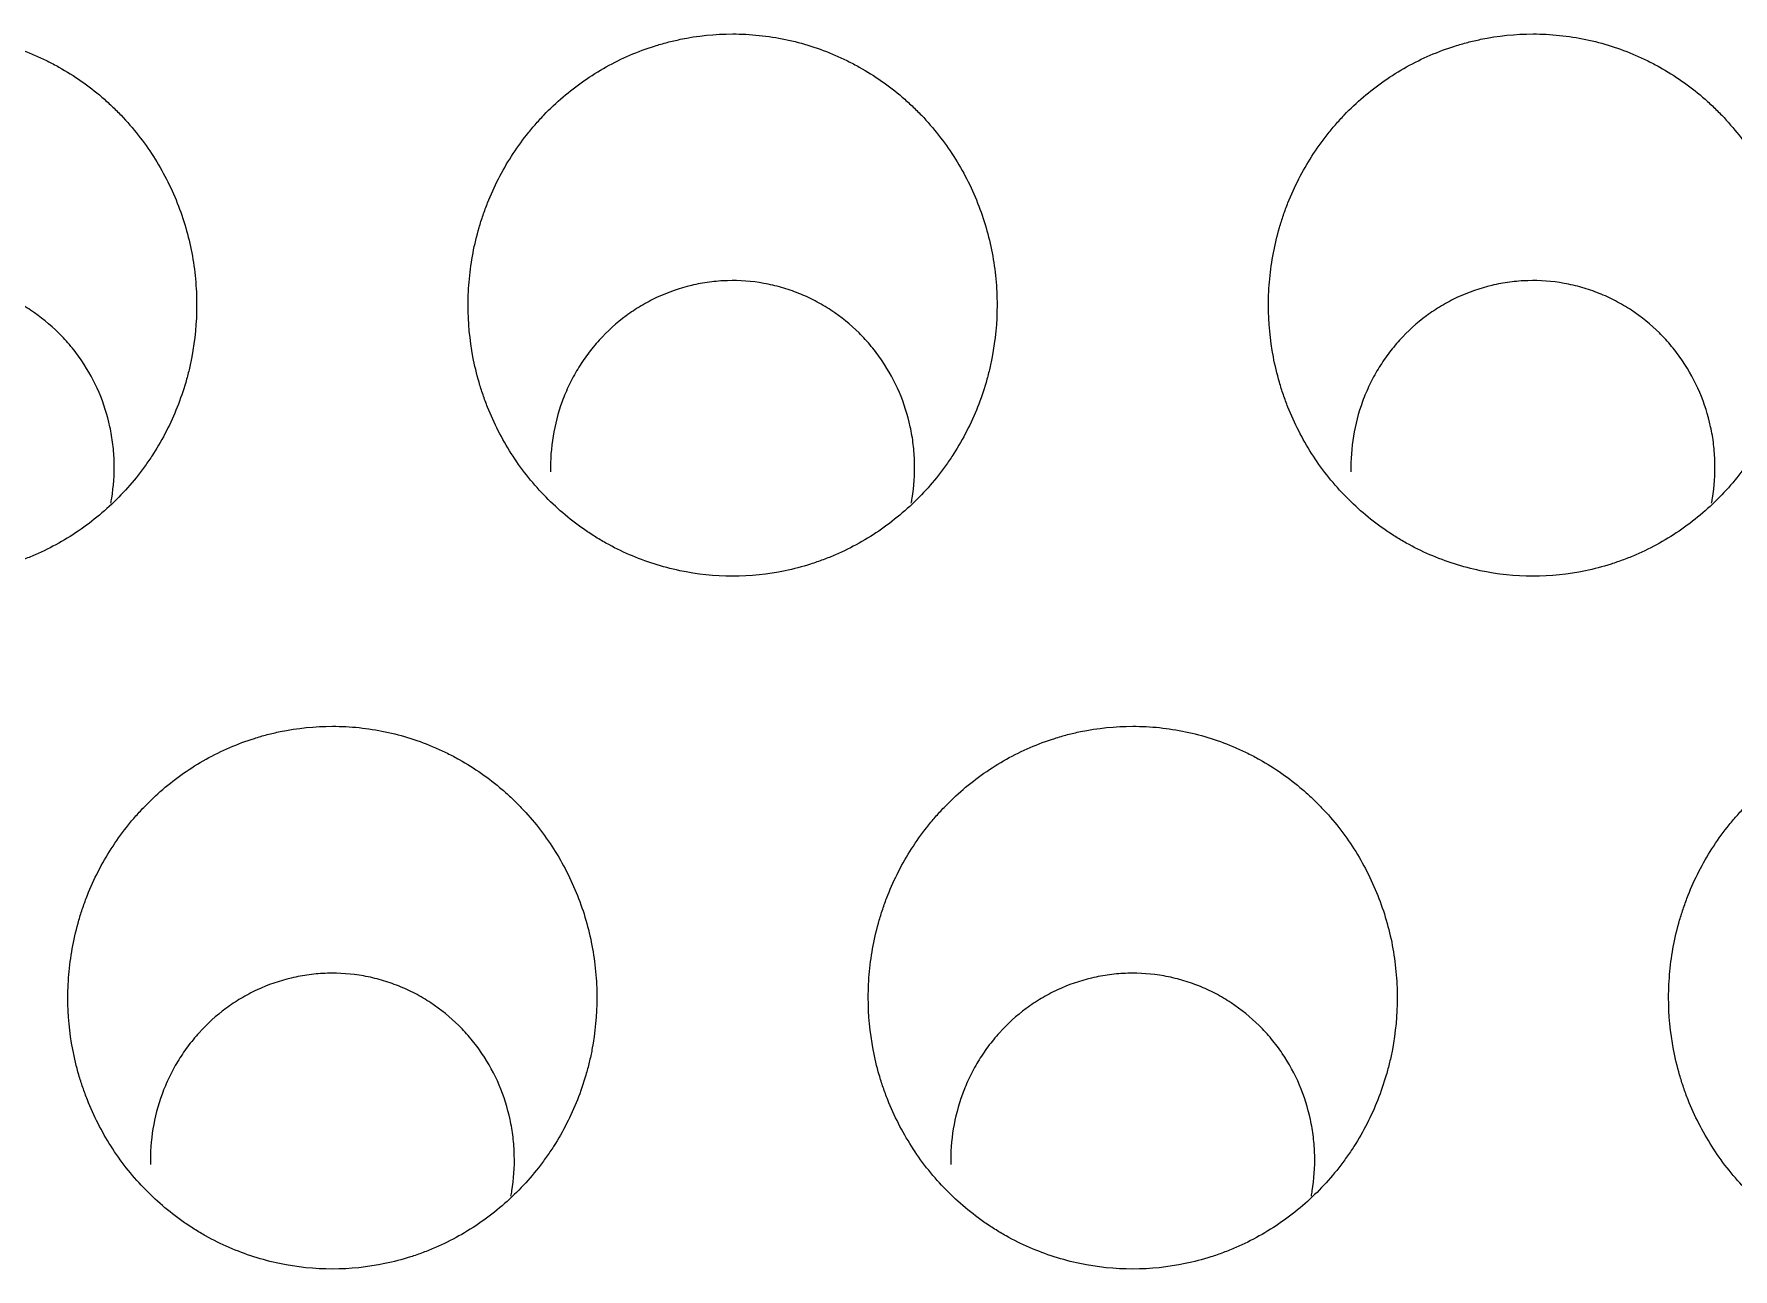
# Model space of a CAD drawing. Header units: millimetres. Extents: x 70151 to 230897, y 35202 to 113211.
# Drawn here: x 179021.26 to 179027.6, y 69184.89 to 69189.51 of the extents above; entities that cross this region are included whole.
import ezdxf

# ---------------------------------------------------------------- set-up
doc = ezdxf.new("R2010")
doc.units = ezdxf.units.MM
doc.header["$LTSCALE"] = 50
doc.layers.add('2-con', color=2, linetype='Continuous')
doc.layers.add('mark-B', color=2, linetype='Continuous', lineweight=20)

# ---------------------------------------------------------------- blocks, each defined once
blk = doc.blocks.new('무풍1WAY 대형')
at = {"layer": 'mark-B'}
for points, knots in [([(-373.431, -425.4454), (-373.4975, -425.4454), (-373.5629, -425.4522), (-373.6592, -425.4723), (-373.691, -425.4806), (-373.7383, -425.4956), (-373.754, -425.5011), (-373.785, -425.5127), (-373.8003, -425.5189), (-373.8756, -425.5516), (-373.9327, -425.5835), (-374.0136, -425.6401), (-374.0398, -425.6605), (-374.0896, -425.7033), (-374.137, -425.7483), (-374.1797, -425.7976), (-374.21, -425.8362), (-374.2198, -425.8493), (-374.2387, -425.8761), (-374.2479, -425.8898), (-374.2922, -425.9591), (-374.3217, -426.0171), (-374.3575, -426.1077), (-374.3681, -426.1386), (-374.3818, -426.1857), (-374.386, -426.2016), (-374.3936, -426.2335), (-374.397, -426.2495), (-374.4122, -426.3295), (-374.4182, -426.394), (-374.4182, -426.4753), (-374.4179, -426.4916), (-374.4163, -426.5242), (-374.4152, -426.5406), (-374.4106, -426.5896), (-374.406, -426.6218), (-374.3878, -426.7175), (-374.3697, -426.7797), (-374.3337, -426.8709), (-374.3201, -426.901), (-374.2903, -426.9592), (-374.2741, -426.9874), (-374.2217, -427.0696), (-374.1816, -427.1209), (-374.1247, -427.1805), (-374.113, -427.1922), (-374.0891, -427.2148), (-374.0526, -427.2477), (-373.9882, -427.2977), (-373.9329, -427.3325), (-373.8899, -427.3566), (-373.8753, -427.3643), (-373.8456, -427.3791), (-373.8306, -427.386), (-373.7549, -427.4189), (-373.6925, -427.4387), (-373.5961, -427.4589), (-373.5635, -427.464), (-373.4974, -427.4709), (-373.4644, -427.4726), (-373.3659, -427.4726), (-373.3006, -427.466), (-373.2196, -427.4492), (-373.2034, -427.4454), (-373.1713, -427.4371), (-373.1238, -427.4233), (-373.047, -427.3946), (-372.9882, -427.3656), (-372.9308, -427.3335), (-372.9026, -427.3158), (-372.8216, -427.2593), (-372.7721, -427.2168), (-372.7156, -427.1577), (-372.7045, -427.1456), (-372.683, -427.1208), (-372.6725, -427.108), (-372.642, -427.0692), (-372.6231, -427.0425), (-372.5705, -426.9602), (-372.5408, -426.9022), (-372.5106, -426.826), (-372.5049, -426.8106), (-372.4943, -426.7796), (-372.4795, -426.7329), (-372.4607, -426.6539), (-372.4515, -426.5897), (-372.4469, -426.5411), (-372.4457, -426.5248), (-372.4442, -426.4921), (-372.4438, -426.4757), (-372.4438, -426.3938), (-372.4499, -426.3293), (-372.468, -426.2337), (-372.4756, -426.2021), (-372.4892, -426.1549), (-372.4941, -426.1392), (-372.5048, -426.1082), (-372.5104, -426.0928), (-372.5404, -426.017), (-372.5699, -425.9592), (-372.6224, -425.8767), (-372.6413, -425.85), (-372.682, -425.798), (-372.7034, -425.7732), (-372.771, -425.7024), (-372.8204, -425.6598), (-372.8876, -425.6127), (-372.9014, -425.6035), (-372.9294, -425.5859), (-372.9436, -425.5774), (-372.9867, -425.5533), (-373.0161, -425.5387), (-373.1061, -425.4996), (-373.1686, -425.4795), (-373.2987, -425.4522), (-373.3645, -425.4454), (-373.431, -425.4454)], [0, 0, 0, 0, 0.03125, 0.03125, 0.046875, 0.046875, 0.054688, 0.054688, 0.0625, 0.0625, 0.09375, 0.09375, 0.109375, 0.109375, 0.125, 0.140625, 0.140625, 0.148437, 0.148437, 0.15625, 0.15625, 0.1875, 0.1875, 0.203125, 0.203125, 0.210937, 0.210937, 0.21875, 0.21875, 0.25, 0.25, 0.257812, 0.257812, 0.265625, 0.265625, 0.28125, 0.28125, 0.3125, 0.3125, 0.328125, 0.328125, 0.34375, 0.34375, 0.375, 0.375, 0.382812, 0.382812, 0.390625, 0.40625, 0.421875, 0.421875, 0.429687, 0.429687, 0.4375, 0.4375, 0.46875, 0.46875, 0.484375, 0.484375, 0.5, 0.5, 0.53125, 0.53125, 0.539062, 0.539062, 0.546875, 0.5625, 0.578125, 0.578125, 0.59375, 0.59375, 0.625, 0.625, 0.632812, 0.632812, 0.640625, 0.640625, 0.65625, 0.65625, 0.6875, 0.6875, 0.695312, 0.695312, 0.703125, 0.71875, 0.734375, 0.734375, 0.742187, 0.742187, 0.75, 0.75, 0.78125, 0.78125, 0.796875, 0.796875, 0.804687, 0.804687, 0.8125, 0.8125, 0.84375, 0.84375, 0.859375, 0.859375, 0.875, 0.875, 0.90625, 0.90625, 0.914063, 0.914063, 0.921875, 0.921875, 0.9375, 0.9375, 0.96875, 0.96875, 1, 1, 1, 1]), ([(-370.4435, -425.4454), (-370.51, -425.4454), (-370.5753, -425.4522), (-370.6716, -425.4723), (-370.7034, -425.4806), (-370.7507, -425.4956), (-370.7665, -425.5011), (-370.7974, -425.5127), (-370.8127, -425.5189), (-370.8881, -425.5516), (-370.9452, -425.5835), (-371.026, -425.6401), (-371.0523, -425.6605), (-371.1021, -425.7033), (-371.1495, -425.7483), (-371.1922, -425.7976), (-371.2224, -425.8362), (-371.2322, -425.8493), (-371.2512, -425.8761), (-371.2604, -425.8898), (-371.3046, -425.9591), (-371.3341, -426.0171), (-371.37, -426.1077), (-371.3805, -426.1386), (-371.3942, -426.1857), (-371.3984, -426.2016), (-371.406, -426.2335), (-371.4095, -426.2495), (-371.4246, -426.3295), (-371.4307, -426.394), (-371.4307, -426.4753), (-371.4303, -426.4916), (-371.4288, -426.5242), (-371.4276, -426.5406), (-371.423, -426.5896), (-371.4184, -426.6218), (-371.4002, -426.7175), (-371.3822, -426.7797), (-371.3461, -426.8709), (-371.3325, -426.901), (-371.3028, -426.9592), (-371.2866, -426.9874), (-371.2342, -427.0696), (-371.1941, -427.1209), (-371.1371, -427.1805), (-371.1254, -427.1922), (-371.1016, -427.2148), (-371.0651, -427.2477), (-371.0007, -427.2977), (-370.9453, -427.3325), (-370.9023, -427.3566), (-370.8878, -427.3643), (-370.8581, -427.3791), (-370.843, -427.386), (-370.7674, -427.4189), (-370.705, -427.4387), (-370.6086, -427.4589), (-370.576, -427.464), (-370.5098, -427.4709), (-370.4769, -427.4726), (-370.3783, -427.4726), (-370.3131, -427.466), (-370.232, -427.4492), (-370.2158, -427.4454), (-370.1838, -427.4371), (-370.1362, -427.4233), (-370.0595, -427.3946), (-370.0007, -427.3656), (-369.9432, -427.3335), (-369.915, -427.3158), (-369.8341, -427.2593), (-369.7846, -427.2168), (-369.728, -427.1577), (-369.717, -427.1456), (-369.6954, -427.1208), (-369.6849, -427.108), (-369.6544, -427.0692), (-369.6355, -427.0425), (-369.5829, -426.9602), (-369.5533, -426.9022), (-369.523, -426.826), (-369.5173, -426.8106), (-369.5067, -426.7796), (-369.492, -426.7329), (-369.4731, -426.6539), (-369.464, -426.5897), (-369.4594, -426.5411), (-369.4582, -426.5248), (-369.4566, -426.4921), (-369.4563, -426.4757), (-369.4562, -426.3938), (-369.4624, -426.3293), (-369.4805, -426.2337), (-369.488, -426.2021), (-369.5016, -426.1549), (-369.5066, -426.1392), (-369.5172, -426.1082), (-369.5229, -426.0928), (-369.5529, -426.017), (-369.5824, -425.9592), (-369.6349, -425.8767), (-369.6537, -425.85), (-369.6944, -425.798), (-369.7159, -425.7732), (-369.7835, -425.7024), (-369.8329, -425.6598), (-369.9001, -425.6127), (-369.9138, -425.6035), (-369.9418, -425.5859), (-369.9561, -425.5774), (-369.9992, -425.5533), (-370.0285, -425.5387), (-370.1185, -425.4996), (-370.181, -425.4795), (-370.3111, -425.4522), (-370.377, -425.4454), (-370.4435, -425.4454)], [0, 0, 0, 0, 0.03125, 0.03125, 0.046875, 0.046875, 0.054687, 0.054687, 0.0625, 0.0625, 0.09375, 0.09375, 0.109375, 0.109375, 0.125, 0.140625, 0.140625, 0.148437, 0.148437, 0.15625, 0.15625, 0.1875, 0.1875, 0.203125, 0.203125, 0.210937, 0.210937, 0.21875, 0.21875, 0.25, 0.25, 0.257813, 0.257813, 0.265625, 0.265625, 0.28125, 0.28125, 0.3125, 0.3125, 0.328125, 0.328125, 0.34375, 0.34375, 0.375, 0.375, 0.382813, 0.382813, 0.390625, 0.40625, 0.421875, 0.421875, 0.429688, 0.429688, 0.4375, 0.4375, 0.46875, 0.46875, 0.484375, 0.484375, 0.5, 0.5, 0.53125, 0.53125, 0.539063, 0.539063, 0.546875, 0.5625, 0.578125, 0.578125, 0.59375, 0.59375, 0.625, 0.625, 0.632812, 0.632812, 0.640625, 0.640625, 0.65625, 0.65625, 0.6875, 0.6875, 0.695312, 0.695312, 0.703125, 0.71875, 0.734375, 0.734375, 0.742187, 0.742187, 0.75, 0.75, 0.78125, 0.78125, 0.796875, 0.796875, 0.804687, 0.804687, 0.8125, 0.8125, 0.84375, 0.84375, 0.859375, 0.859375, 0.875, 0.875, 0.90625, 0.90625, 0.914062, 0.914062, 0.921875, 0.921875, 0.9375, 0.9375, 0.96875, 0.96875, 1, 1, 1, 1]), ([(-367.4559, -425.4454), (-367.5224, -425.4454), (-367.5878, -425.4522), (-367.6841, -425.4723), (-367.7159, -425.4806), (-367.7632, -425.4956), (-367.7789, -425.5011), (-367.8099, -425.5127), (-367.8252, -425.5189), (-367.9006, -425.5516), (-367.9576, -425.5835), (-368.0385, -425.6401), (-368.0647, -425.6605), (-368.1145, -425.7033), (-368.1619, -425.7483), (-368.2046, -425.7976), (-368.2349, -425.8362), (-368.2447, -425.8493), (-368.2636, -425.8761), (-368.2728, -425.8898), (-368.3171, -425.9591), (-368.3466, -426.0171), (-368.3824, -426.1077), (-368.393, -426.1386), (-368.4067, -426.1857), (-368.4109, -426.2016), (-368.4185, -426.2335), (-368.4219, -426.2495), (-368.4371, -426.3295), (-368.4431, -426.394), (-368.4431, -426.4753), (-368.4428, -426.4916), (-368.4412, -426.5242), (-368.4401, -426.5406), (-368.4355, -426.5896), (-368.4309, -426.6218), (-368.4127, -426.7175), (-368.3947, -426.7797), (-368.3586, -426.8709), (-368.345, -426.901), (-368.3152, -426.9592), (-368.2991, -426.9874), (-368.2466, -427.0696), (-368.2065, -427.1209), (-368.1496, -427.1805), (-368.1379, -427.1922), (-368.114, -427.2148), (-368.0775, -427.2477), (-368.0131, -427.2977), (-367.9578, -427.3325), (-367.9148, -427.3566), (-367.9002, -427.3643), (-367.8705, -427.3791), (-367.8555, -427.386), (-367.7798, -427.4189), (-367.7174, -427.4387), (-367.621, -427.4589), (-367.5885, -427.464), (-367.5223, -427.4709), (-367.4893, -427.4726), (-367.3908, -427.4726), (-367.3255, -427.466), (-367.2445, -427.4492), (-367.2283, -427.4454), (-367.1962, -427.4371), (-367.1487, -427.4233), (-367.0719, -427.3946), (-367.0131, -427.3656), (-366.9557, -427.3335), (-366.9275, -427.3158), (-366.8465, -427.2593), (-366.797, -427.2168), (-366.7405, -427.1577), (-366.7294, -427.1456), (-366.7079, -427.1208), (-366.6974, -427.108), (-366.6669, -427.0692), (-366.648, -427.0425), (-366.5954, -426.9602), (-366.5657, -426.9022), (-366.5355, -426.826), (-366.5298, -426.8106), (-366.5192, -426.7796), (-366.5044, -426.7329), (-366.4856, -426.6539), (-366.4764, -426.5897), (-366.4718, -426.5411), (-366.4706, -426.5248), (-366.4691, -426.4921), (-366.4687, -426.4757), (-366.4687, -426.3938), (-366.4748, -426.3293), (-366.4929, -426.2337), (-366.5005, -426.2021), (-366.5141, -426.1549), (-366.519, -426.1392), (-366.5297, -426.1082), (-366.5353, -426.0928), (-366.5653, -426.017), (-366.5948, -425.9592), (-366.6473, -425.8767), (-366.6662, -425.85), (-366.7069, -425.798), (-366.7283, -425.7732), (-366.796, -425.7024), (-366.8453, -425.6598), (-366.9125, -425.6127), (-366.9263, -425.6035), (-366.9543, -425.5859), (-366.9685, -425.5774), (-367.0116, -425.5533), (-367.041, -425.5387), (-367.131, -425.4996), (-367.1935, -425.4795), (-367.3236, -425.4522), (-367.3894, -425.4454), (-367.4559, -425.4454)], [0, 0, 0, 0, 0.03125, 0.03125, 0.046875, 0.046875, 0.054687, 0.054687, 0.0625, 0.0625, 0.09375, 0.09375, 0.109375, 0.109375, 0.125, 0.140625, 0.140625, 0.148437, 0.148437, 0.15625, 0.15625, 0.1875, 0.1875, 0.203125, 0.203125, 0.210937, 0.210937, 0.21875, 0.21875, 0.25, 0.25, 0.257812, 0.257812, 0.265625, 0.265625, 0.28125, 0.28125, 0.3125, 0.3125, 0.328125, 0.328125, 0.34375, 0.34375, 0.375, 0.375, 0.382812, 0.382812, 0.390625, 0.40625, 0.421875, 0.421875, 0.429687, 0.429687, 0.4375, 0.4375, 0.46875, 0.46875, 0.484375, 0.484375, 0.5, 0.5, 0.53125, 0.53125, 0.539062, 0.539062, 0.546875, 0.5625, 0.578125, 0.578125, 0.59375, 0.59375, 0.625, 0.625, 0.632812, 0.632812, 0.640625, 0.640625, 0.65625, 0.65625, 0.6875, 0.6875, 0.695312, 0.695312, 0.703125, 0.71875, 0.734375, 0.734375, 0.742187, 0.742187, 0.75, 0.75, 0.78125, 0.78125, 0.796875, 0.796875, 0.804687, 0.804687, 0.8125, 0.8125, 0.84375, 0.84375, 0.859375, 0.859375, 0.875, 0.875, 0.90625, 0.90625, 0.914062, 0.914062, 0.921875, 0.921875, 0.9375, 0.9375, 0.96875, 0.96875, 1, 1, 1, 1]), ([(-371.1101, -425.7179), (-371.1113, -425.7243), (-371.1124, -425.7307), (-371.1207, -425.7812), (-371.1238, -425.8257), (-371.1221, -425.8931), (-371.1205, -425.9158), (-371.1151, -425.9604), (-371.1114, -425.9824), (-371.0972, -426.0479), (-371.0837, -426.0906), (-371.0482, -426.174), (-371.0268, -426.2133), (-370.9891, -426.2691), (-370.9757, -426.2871), (-370.954, -426.3132), (-370.9466, -426.3218), (-370.9313, -426.3385), (-370.9234, -426.3467), (-370.8834, -426.3864), (-370.8485, -426.4148), (-370.8013, -426.4459), (-370.7917, -426.4519), (-370.7721, -426.4635), (-370.7621, -426.469), (-370.7319, -426.4848), (-370.6909, -426.5037), (-370.6375, -426.522), (-370.6046, -426.5306), (-370.5825, -426.5357), (-370.5712, -426.538), (-370.515, -426.5481), (-370.47, -426.5514), (-370.4022, -426.5495), (-370.3796, -426.5477), (-370.3457, -426.5432), (-370.3344, -426.5414), (-370.312, -426.5373), (-370.3009, -426.5349), (-370.2458, -426.5218), (-370.2033, -426.507), (-370.1418, -426.4783), (-370.1215, -426.4675), (-370.0826, -426.4443), (-370.0638, -426.4318), (-370.0097, -426.3917), (-369.9764, -426.3615), (-369.9383, -426.3194), (-369.9309, -426.3108), (-369.9166, -426.2934), (-369.9097, -426.2845), (-369.8896, -426.2574), (-369.8647, -426.2203), (-369.8382, -426.171), (-369.8243, -426.1403), (-369.8156, -426.1195), (-369.8114, -426.1089), (-369.792, -426.056), (-369.7696, -425.9699), (-369.7632, -425.8809), (-369.7643, -425.8357)], [0, 0, 0, 0, 0.008485, 0.008485, 0.06681, 0.06681, 0.095972, 0.095972, 0.125134, 0.125134, 0.183458, 0.183458, 0.241783, 0.241783, 0.270945, 0.270945, 0.285526, 0.285526, 0.300107, 0.300107, 0.358432, 0.358432, 0.373013, 0.373013, 0.387594, 0.387594, 0.416756, 0.445918, 0.460499, 0.460499, 0.47508, 0.47508, 0.533405, 0.533405, 0.562567, 0.562567, 0.577148, 0.577148, 0.591729, 0.591729, 0.650054, 0.650054, 0.679216, 0.679216, 0.708378, 0.708378, 0.766702, 0.766702, 0.781283, 0.781283, 0.795865, 0.795865, 0.825027, 0.854189, 0.86877, 0.86877, 0.883351, 0.883351, 0.941676, 1, 1, 1, 1]), ([(-368.1225, -425.7179), (-368.1237, -425.7243), (-368.1249, -425.7307), (-368.1331, -425.7812), (-368.1362, -425.8257), (-368.1345, -425.8931), (-368.1329, -425.9158), (-368.1276, -425.9604), (-368.1238, -425.9824), (-368.1097, -426.0479), (-368.0962, -426.0906), (-368.0607, -426.174), (-368.0392, -426.2133), (-368.0016, -426.2691), (-367.9881, -426.2871), (-367.9665, -426.3132), (-367.959, -426.3218), (-367.9437, -426.3385), (-367.9359, -426.3467), (-367.8958, -426.3864), (-367.861, -426.4148), (-367.8138, -426.4459), (-367.8042, -426.4519), (-367.7845, -426.4635), (-367.7746, -426.469), (-367.7444, -426.4848), (-367.7033, -426.5037), (-367.65, -426.522), (-367.6171, -426.5306), (-367.5949, -426.5357), (-367.5837, -426.538), (-367.5275, -426.5481), (-367.4824, -426.5514), (-367.4147, -426.5495), (-367.3921, -426.5477), (-367.3581, -426.5432), (-367.3468, -426.5414), (-367.3244, -426.5373), (-367.3133, -426.5349), (-367.2583, -426.5218), (-367.2158, -426.507), (-367.1542, -426.4783), (-367.134, -426.4675), (-367.095, -426.4443), (-367.0763, -426.4318), (-367.0222, -426.3917), (-366.9889, -426.3615), (-366.9508, -426.3194), (-366.9434, -426.3108), (-366.929, -426.2934), (-366.9221, -426.2845), (-366.902, -426.2574), (-366.8772, -426.2203), (-366.8506, -426.171), (-366.8368, -426.1403), (-366.828, -426.1195), (-366.8239, -426.1089), (-366.8045, -426.056), (-366.782, -425.9699), (-366.7757, -425.8809), (-366.7767, -425.8357)], [0, 0, 0, 0, 0.008485, 0.008485, 0.06681, 0.06681, 0.095972, 0.095972, 0.125134, 0.125134, 0.183458, 0.183458, 0.241783, 0.241783, 0.270945, 0.270945, 0.285526, 0.285526, 0.300107, 0.300107, 0.358432, 0.358432, 0.373013, 0.373013, 0.387594, 0.387594, 0.416756, 0.445918, 0.460499, 0.460499, 0.47508, 0.47508, 0.533405, 0.533405, 0.562567, 0.562567, 0.577148, 0.577148, 0.591729, 0.591729, 0.650054, 0.650054, 0.679216, 0.679216, 0.708378, 0.708378, 0.766702, 0.766702, 0.781283, 0.781283, 0.795865, 0.795865, 0.825027, 0.854189, 0.86877, 0.86877, 0.883351, 0.883351, 0.941676, 1, 1, 1, 1]), ([(-371.9372, -428.0332), (-372.0037, -428.0332), (-372.069, -428.04), (-372.1653, -428.06), (-372.1971, -428.0683), (-372.2444, -428.0833), (-372.2601, -428.0888), (-372.2911, -428.1004), (-372.3064, -428.1065), (-372.3817, -428.1392), (-372.4388, -428.1711), (-372.5196, -428.2275), (-372.5459, -428.2479), (-372.5957, -428.2907), (-372.6431, -428.3357), (-372.6858, -428.3849), (-372.7161, -428.4234), (-372.7259, -428.4365), (-372.7448, -428.4633), (-372.754, -428.477), (-372.7983, -428.5462), (-372.8278, -428.6042), (-372.8637, -428.6947), (-372.8743, -428.7255), (-372.8879, -428.7726), (-372.8921, -428.7885), (-372.8998, -428.8204), (-372.9032, -428.8363), (-372.9184, -428.9163), (-372.9244, -428.9808), (-372.9244, -429.062), (-372.9241, -429.0783), (-372.9225, -429.1109), (-372.9214, -429.1273), (-372.9168, -429.1762), (-372.9122, -429.2084), (-372.8939, -429.304), (-372.8759, -429.3662), (-372.8398, -429.4573), (-372.8262, -429.4873), (-372.7965, -429.5455), (-372.7803, -429.5737), (-372.7278, -429.6558), (-372.6877, -429.707), (-372.6307, -429.7666), (-372.619, -429.7782), (-372.5952, -429.8008), (-372.5587, -429.8337), (-372.4943, -429.8837), (-372.4389, -429.9184), (-372.396, -429.9425), (-372.3814, -429.9502), (-372.3517, -429.9648), (-372.3367, -429.9718), (-372.261, -430.0046), (-372.1986, -430.0244), (-372.1023, -430.0445), (-372.0697, -430.0496), (-372.0036, -430.0565), (-371.9706, -430.0582), (-371.8721, -430.0583), (-371.8069, -430.0516), (-371.7259, -430.0349), (-371.7097, -430.0311), (-371.6777, -430.0227), (-371.6301, -430.009), (-371.5534, -429.9804), (-371.4946, -429.9514), (-371.4371, -429.9194), (-371.4089, -429.9017), (-371.328, -429.8453), (-371.2785, -429.8028), (-371.2219, -429.7438), (-371.2109, -429.7317), (-371.1893, -429.7069), (-371.1788, -429.6942), (-371.1483, -429.6554), (-371.1294, -429.6287), (-371.0768, -429.5465), (-371.0471, -429.4886), (-371.0169, -429.4125), (-371.0112, -429.397), (-371.0006, -429.366), (-370.9858, -429.3194), (-370.9669, -429.2405), (-370.9578, -429.1763), (-370.9532, -429.1277), (-370.952, -429.1115), (-370.9505, -429.0788), (-370.9501, -429.0624), (-370.9501, -428.9806), (-370.9562, -428.9161), (-370.9743, -428.8206), (-370.9818, -428.789), (-370.9955, -428.7419), (-371.0004, -428.7262), (-371.011, -428.6952), (-371.0167, -428.6798), (-371.0467, -428.604), (-371.0762, -428.5463), (-371.1287, -428.4639), (-371.1476, -428.4372), (-371.1883, -428.3853), (-371.2098, -428.3606), (-371.2774, -428.2898), (-371.3268, -428.2473), (-371.394, -428.2002), (-371.4077, -428.1911), (-371.4358, -428.1735), (-371.45, -428.165), (-371.4931, -428.1409), (-371.5224, -428.1264), (-371.6124, -428.0873), (-371.6749, -428.0673), (-371.805, -428.04), (-371.8708, -428.0332), (-371.9372, -428.0332)], [0, 0, 0, 0, 0.03125, 0.03125, 0.046875, 0.046875, 0.054688, 0.054688, 0.0625, 0.0625, 0.09375, 0.09375, 0.109375, 0.109375, 0.125, 0.140625, 0.140625, 0.148438, 0.148438, 0.15625, 0.15625, 0.1875, 0.1875, 0.203125, 0.203125, 0.210938, 0.210938, 0.21875, 0.21875, 0.25, 0.25, 0.257813, 0.257813, 0.265625, 0.265625, 0.28125, 0.28125, 0.3125, 0.3125, 0.328125, 0.328125, 0.34375, 0.34375, 0.375, 0.375, 0.382813, 0.382813, 0.390625, 0.40625, 0.421875, 0.421875, 0.429688, 0.429688, 0.4375, 0.4375, 0.46875, 0.46875, 0.484375, 0.484375, 0.5, 0.5, 0.53125, 0.53125, 0.539063, 0.539063, 0.546875, 0.5625, 0.578125, 0.578125, 0.59375, 0.59375, 0.625, 0.625, 0.632813, 0.632813, 0.640625, 0.640625, 0.65625, 0.65625, 0.6875, 0.6875, 0.695313, 0.695313, 0.703125, 0.71875, 0.734375, 0.734375, 0.742188, 0.742188, 0.75, 0.75, 0.78125, 0.78125, 0.796875, 0.796875, 0.804688, 0.804688, 0.8125, 0.8125, 0.84375, 0.84375, 0.859375, 0.859375, 0.875, 0.875, 0.90625, 0.90625, 0.914062, 0.914062, 0.921875, 0.921875, 0.9375, 0.9375, 0.96875, 0.96875, 1, 1, 1, 1]), ([(-368.9497, -428.0332), (-369.0162, -428.0332), (-369.0815, -428.04), (-369.1778, -428.06), (-369.2096, -428.0683), (-369.2569, -428.0833), (-369.2726, -428.0888), (-369.3035, -428.1004), (-369.3188, -428.1065), (-369.3942, -428.1392), (-369.4513, -428.1711), (-369.5321, -428.2275), (-369.5583, -428.2479), (-369.6082, -428.2907), (-369.6556, -428.3357), (-369.6983, -428.3849), (-369.7285, -428.4234), (-369.7383, -428.4365), (-369.7573, -428.4633), (-369.7665, -428.477), (-369.8107, -428.5462), (-369.8403, -428.6042), (-369.8762, -428.6947), (-369.8867, -428.7255), (-369.9004, -428.7726), (-369.9046, -428.7885), (-369.9122, -428.8204), (-369.9156, -428.8363), (-369.9308, -428.9163), (-369.9369, -428.9808), (-369.9369, -429.062), (-369.9365, -429.0783), (-369.935, -429.1109), (-369.9338, -429.1273), (-369.9292, -429.1762), (-369.9246, -429.2084), (-369.9064, -429.304), (-369.8884, -429.3662), (-369.8523, -429.4573), (-369.8387, -429.4873), (-369.8089, -429.5455), (-369.7927, -429.5737), (-369.7403, -429.6558), (-369.7002, -429.707), (-369.6432, -429.7666), (-369.6315, -429.7782), (-369.6076, -429.8008), (-369.5712, -429.8337), (-369.5067, -429.8837), (-369.4514, -429.9184), (-369.4084, -429.9425), (-369.3938, -429.9502), (-369.3642, -429.9648), (-369.3491, -429.9718), (-369.2735, -430.0046), (-369.2111, -430.0244), (-369.1148, -430.0445), (-369.0822, -430.0496), (-369.016, -430.0565), (-368.9831, -430.0582), (-368.8846, -430.0583), (-368.8193, -430.0516), (-368.7383, -430.0349), (-368.7221, -430.0311), (-368.6901, -430.0227), (-368.6426, -430.009), (-368.5658, -429.9804), (-368.5071, -429.9514), (-368.4496, -429.9194), (-368.4214, -429.9017), (-368.3405, -429.8453), (-368.2909, -429.8028), (-368.2344, -429.7438), (-368.2233, -429.7317), (-368.2018, -429.7069), (-368.1913, -429.6942), (-368.1608, -429.6554), (-368.1419, -429.6287), (-368.0892, -429.5465), (-368.0596, -429.4886), (-368.0293, -429.4125), (-368.0236, -429.397), (-368.013, -429.366), (-367.9983, -429.3194), (-367.9794, -429.2405), (-367.9702, -429.1763), (-367.9656, -429.1277), (-367.9645, -429.1115), (-367.9629, -429.0788), (-367.9625, -429.0624), (-367.9625, -428.9806), (-367.9686, -428.9161), (-367.9867, -428.8206), (-367.9943, -428.789), (-368.0079, -428.7419), (-368.0129, -428.7262), (-368.0235, -428.6952), (-368.0292, -428.6798), (-368.0592, -428.604), (-368.0887, -428.5463), (-368.1412, -428.4639), (-368.1601, -428.4372), (-368.2008, -428.3853), (-368.2223, -428.3606), (-368.2899, -428.2898), (-368.3392, -428.2473), (-368.4065, -428.2002), (-368.4202, -428.1911), (-368.4482, -428.1735), (-368.4624, -428.165), (-368.5055, -428.1409), (-368.5349, -428.1264), (-368.6248, -428.0873), (-368.6873, -428.0673), (-368.8174, -428.04), (-368.8832, -428.0332), (-368.9497, -428.0332)], [0, 0, 0, 0, 0.03125, 0.03125, 0.046875, 0.046875, 0.054688, 0.054688, 0.0625, 0.0625, 0.09375, 0.09375, 0.109375, 0.109375, 0.125, 0.140625, 0.140625, 0.148438, 0.148438, 0.15625, 0.15625, 0.1875, 0.1875, 0.203125, 0.203125, 0.210938, 0.210938, 0.21875, 0.21875, 0.25, 0.25, 0.257813, 0.257813, 0.265625, 0.265625, 0.28125, 0.28125, 0.3125, 0.3125, 0.328125, 0.328125, 0.34375, 0.34375, 0.375, 0.375, 0.382812, 0.382812, 0.390625, 0.40625, 0.421875, 0.421875, 0.429687, 0.429687, 0.4375, 0.4375, 0.46875, 0.46875, 0.484375, 0.484375, 0.5, 0.5, 0.53125, 0.53125, 0.539063, 0.539063, 0.546875, 0.5625, 0.578125, 0.578125, 0.59375, 0.59375, 0.625, 0.625, 0.632813, 0.632813, 0.640625, 0.640625, 0.65625, 0.65625, 0.6875, 0.6875, 0.695313, 0.695313, 0.703125, 0.71875, 0.734375, 0.734375, 0.742188, 0.742188, 0.75, 0.75, 0.78125, 0.78125, 0.796875, 0.796875, 0.804688, 0.804688, 0.8125, 0.8125, 0.84375, 0.84375, 0.859375, 0.859375, 0.875, 0.875, 0.90625, 0.90625, 0.914063, 0.914063, 0.921875, 0.921875, 0.9375, 0.9375, 0.96875, 0.96875, 1, 1, 1, 1]), ([(-365.9622, -428.0332), (-366.0286, -428.0332), (-366.094, -428.04), (-366.1902, -428.06), (-366.222, -428.0683), (-366.2693, -428.0833), (-366.285, -428.0888), (-366.316, -428.1004), (-366.3313, -428.1065), (-366.4066, -428.1392), (-366.4637, -428.1711), (-366.5445, -428.2275), (-366.5708, -428.2479), (-366.6206, -428.2907), (-366.668, -428.3357), (-366.7107, -428.3849), (-366.741, -428.4234), (-366.7508, -428.4365), (-366.7697, -428.4633), (-366.7789, -428.477), (-366.8232, -428.5462), (-366.8527, -428.6042), (-366.8886, -428.6947), (-366.8992, -428.7255), (-366.9128, -428.7726), (-366.9171, -428.7885), (-366.9247, -428.8204), (-366.9281, -428.8363), (-366.9433, -428.9163), (-366.9493, -428.9808), (-366.9493, -429.062), (-366.949, -429.0783), (-366.9474, -429.1109), (-366.9463, -429.1273), (-366.9417, -429.1762), (-366.9371, -429.2084), (-366.9188, -429.304), (-366.9008, -429.3662), (-366.8648, -429.4573), (-366.8511, -429.4873), (-366.8214, -429.5455), (-366.8052, -429.5737), (-366.7527, -429.6558), (-366.7126, -429.707), (-366.6557, -429.7666), (-366.6439, -429.7782), (-366.6201, -429.8008), (-366.5836, -429.8337), (-366.5192, -429.8837), (-366.4639, -429.9184), (-366.4209, -429.9425), (-366.4063, -429.9502), (-366.3766, -429.9648), (-366.3616, -429.9718), (-366.2859, -430.0046), (-366.2236, -430.0244), (-366.1272, -430.0445), (-366.0946, -430.0496), (-366.0285, -430.0565), (-365.9955, -430.0582), (-365.897, -430.0583), (-365.8318, -430.0516), (-365.7508, -430.0349), (-365.7346, -430.0311), (-365.7026, -430.0227), (-365.655, -430.009), (-365.5783, -429.9804), (-365.5195, -429.9514), (-365.462, -429.9194), (-365.4338, -429.9017), (-365.3529, -429.8453), (-365.3034, -429.8028), (-365.2468, -429.7438), (-365.2358, -429.7317), (-365.2142, -429.7069), (-365.2037, -429.6942), (-365.1732, -429.6554), (-365.1543, -429.6287), (-365.1017, -429.5465), (-365.072, -429.4886), (-365.0418, -429.4125), (-365.0361, -429.397), (-365.0255, -429.366), (-365.0107, -429.3194), (-364.9918, -429.2405), (-364.9827, -429.1763), (-364.9781, -429.1277), (-364.9769, -429.1115), (-364.9754, -429.0788), (-364.975, -429.0624), (-364.975, -428.9806), (-364.9811, -428.9161), (-364.9992, -428.8206), (-365.0067, -428.789), (-365.0204, -428.7419), (-365.0253, -428.7262), (-365.0359, -428.6952), (-365.0416, -428.6798), (-365.0716, -428.604), (-365.1011, -428.5463), (-365.1536, -428.4639), (-365.1725, -428.4372), (-365.2132, -428.3853), (-365.2347, -428.3606), (-365.3023, -428.2898), (-365.3517, -428.2473), (-365.4189, -428.2002), (-365.4326, -428.1911), (-365.4607, -428.1735), (-365.4749, -428.165), (-365.518, -428.1409), (-365.5473, -428.1264), (-365.6373, -428.0873), (-365.6998, -428.0673), (-365.8299, -428.04), (-365.8957, -428.0332), (-365.9622, -428.0332)], [0, 0, 0, 0, 0.03125, 0.03125, 0.046875, 0.046875, 0.054688, 0.054688, 0.0625, 0.0625, 0.09375, 0.09375, 0.109375, 0.109375, 0.125, 0.140625, 0.140625, 0.148438, 0.148438, 0.15625, 0.15625, 0.1875, 0.1875, 0.203125, 0.203125, 0.210938, 0.210938, 0.21875, 0.21875, 0.25, 0.25, 0.257813, 0.257813, 0.265625, 0.265625, 0.28125, 0.28125, 0.3125, 0.3125, 0.328125, 0.328125, 0.34375, 0.34375, 0.375, 0.375, 0.382813, 0.382813, 0.390625, 0.40625, 0.421875, 0.421875, 0.429688, 0.429688, 0.4375, 0.4375, 0.46875, 0.46875, 0.484375, 0.484375, 0.5, 0.5, 0.53125, 0.53125, 0.539063, 0.539063, 0.546875, 0.5625, 0.578125, 0.578125, 0.59375, 0.59375, 0.625, 0.625, 0.632813, 0.632813, 0.640625, 0.640625, 0.65625, 0.65625, 0.6875, 0.6875, 0.695313, 0.695313, 0.703125, 0.71875, 0.734375, 0.734375, 0.742188, 0.742188, 0.75, 0.75, 0.78125, 0.78125, 0.796875, 0.796875, 0.804688, 0.804688, 0.8125, 0.8125, 0.84375, 0.84375, 0.859375, 0.859375, 0.875, 0.875, 0.90625, 0.90625, 0.914063, 0.914063, 0.921875, 0.921875, 0.9375, 0.9375, 0.96875, 0.96875, 1, 1, 1, 1]), ([(-372.6041, -428.3056), (-372.6053, -428.3119), (-372.6064, -428.3182), (-372.6146, -428.3686), (-372.6177, -428.4131), (-372.616, -428.4805), (-372.6144, -428.5031), (-372.609, -428.5477), (-372.6053, -428.5697), (-372.5911, -428.6351), (-372.5776, -428.6778), (-372.5421, -428.7611), (-372.5206, -428.8005), (-372.4829, -428.8562), (-372.4695, -428.8741), (-372.4478, -428.9002), (-372.4404, -428.9088), (-372.4251, -428.9256), (-372.4172, -428.9337), (-372.3771, -428.9734), (-372.3423, -429.0017), (-372.2951, -429.0328), (-372.2854, -429.0388), (-372.2658, -429.0504), (-372.2558, -429.0559), (-372.2256, -429.0717), (-372.1846, -429.0906), (-372.1312, -429.1088), (-372.0983, -429.1174), (-372.0762, -429.1225), (-372.065, -429.1248), (-372.0087, -429.1348), (-371.9637, -429.1381), (-371.8959, -429.1362), (-371.8733, -429.1344), (-371.8394, -429.13), (-371.8281, -429.1282), (-371.8057, -429.1241), (-371.7946, -429.1217), (-371.7396, -429.1086), (-371.6971, -429.0938), (-371.6355, -429.0651), (-371.6152, -429.0544), (-371.5763, -429.0311), (-371.5576, -429.0186), (-371.5034, -428.9786), (-371.4701, -428.9484), (-371.432, -428.9064), (-371.4246, -428.8978), (-371.4103, -428.8804), (-371.4033, -428.8715), (-371.3833, -428.8445), (-371.3584, -428.8073), (-371.3318, -428.7581), (-371.318, -428.7273), (-371.3092, -428.7066), (-371.305, -428.696), (-371.2856, -428.6431), (-371.2632, -428.557), (-371.2568, -428.4682), (-371.2579, -428.423)], [0, 0, 0, 0, 0.008341, 0.008341, 0.066674, 0.066674, 0.09584, 0.09584, 0.125007, 0.125007, 0.18334, 0.18334, 0.241673, 0.241673, 0.270839, 0.270839, 0.285422, 0.285422, 0.300005, 0.300005, 0.358338, 0.358338, 0.372922, 0.372922, 0.387505, 0.387505, 0.416671, 0.445838, 0.460421, 0.460421, 0.475004, 0.475004, 0.533337, 0.533337, 0.562503, 0.562503, 0.577087, 0.577087, 0.59167, 0.59167, 0.650003, 0.650003, 0.679169, 0.679169, 0.708336, 0.708336, 0.766668, 0.766668, 0.781252, 0.781252, 0.795835, 0.795835, 0.825001, 0.854168, 0.868751, 0.868751, 0.883334, 0.883334, 0.941667, 1, 1, 1, 1]), ([(-369.6165, -428.3056), (-369.6177, -428.3119), (-369.6188, -428.3182), (-369.6271, -428.3686), (-369.6302, -428.4131), (-369.6285, -428.4805), (-369.6268, -428.5031), (-369.6215, -428.5477), (-369.6178, -428.5697), (-369.6036, -428.6351), (-369.5901, -428.6778), (-369.5545, -428.7611), (-369.5331, -428.8005), (-369.4954, -428.8562), (-369.4819, -428.8741), (-369.4603, -428.9002), (-369.4528, -428.9088), (-369.4375, -428.9256), (-369.4297, -428.9337), (-369.3896, -428.9734), (-369.3547, -429.0017), (-369.3075, -429.0328), (-369.2979, -429.0388), (-369.2783, -429.0504), (-369.2683, -429.0559), (-369.2381, -429.0717), (-369.197, -429.0906), (-369.1437, -429.1088), (-369.1108, -429.1174), (-369.0886, -429.1225), (-369.0774, -429.1248), (-369.0212, -429.1348), (-368.9761, -429.1381), (-368.9084, -429.1362), (-368.8858, -429.1344), (-368.8519, -429.13), (-368.8405, -429.1282), (-368.8182, -429.1241), (-368.8071, -429.1217), (-368.752, -429.1086), (-368.7095, -429.0938), (-368.6479, -429.0651), (-368.6277, -429.0544), (-368.5887, -429.0311), (-368.57, -429.0186), (-368.5159, -428.9786), (-368.4826, -428.9484), (-368.4445, -428.9064), (-368.437, -428.8978), (-368.4227, -428.8804), (-368.4158, -428.8715), (-368.3957, -428.8445), (-368.3708, -428.8073), (-368.3443, -428.7581), (-368.3304, -428.7273), (-368.3216, -428.7066), (-368.3175, -428.696), (-368.2981, -428.6431), (-368.2756, -428.557), (-368.2693, -428.4682), (-368.2703, -428.423)], [0, 0, 0, 0, 0.008341, 0.008341, 0.066674, 0.066674, 0.09584, 0.09584, 0.125007, 0.125007, 0.18334, 0.18334, 0.241673, 0.241673, 0.270839, 0.270839, 0.285422, 0.285422, 0.300005, 0.300005, 0.358338, 0.358338, 0.372922, 0.372922, 0.387505, 0.387505, 0.416671, 0.445838, 0.460421, 0.460421, 0.475004, 0.475004, 0.533337, 0.533337, 0.562503, 0.562503, 0.577087, 0.577087, 0.59167, 0.59167, 0.650003, 0.650003, 0.679169, 0.679169, 0.708336, 0.708336, 0.766668, 0.766668, 0.781252, 0.781252, 0.795835, 0.795835, 0.825001, 0.854168, 0.868751, 0.868751, 0.883334, 0.883334, 0.941667, 1, 1, 1, 1]), ([(-366.629, -428.3056), (-366.6302, -428.3119), (-366.6313, -428.3182), (-366.6395, -428.3686), (-366.6426, -428.4131), (-366.6409, -428.4805), (-366.6393, -428.5031), (-366.6339, -428.5477), (-366.6302, -428.5697), (-366.616, -428.6351), (-366.6025, -428.6778), (-366.567, -428.7611), (-366.5455, -428.8005), (-366.5079, -428.8562), (-366.4944, -428.8741), (-366.4727, -428.9002), (-366.4653, -428.9088), (-366.45, -428.9256), (-366.4421, -428.9337), (-366.402, -428.9734), (-366.3672, -429.0017), (-366.32, -429.0328), (-366.3103, -429.0388), (-366.2907, -429.0504), (-366.2807, -429.0559), (-366.2505, -429.0717), (-366.2095, -429.0906), (-366.1561, -429.1088), (-366.1232, -429.1174), (-366.1011, -429.1225), (-366.0899, -429.1248), (-366.0336, -429.1348), (-365.9886, -429.1381), (-365.9208, -429.1362), (-365.8982, -429.1344), (-365.8643, -429.13), (-365.853, -429.1282), (-365.8306, -429.1241), (-365.8195, -429.1217), (-365.7645, -429.1086), (-365.722, -429.0938), (-365.6604, -429.0651), (-365.6401, -429.0544), (-365.6012, -429.0311), (-365.5825, -429.0186), (-365.5283, -428.9786), (-365.495, -428.9484), (-365.4569, -428.9064), (-365.4495, -428.8978), (-365.4352, -428.8804), (-365.4282, -428.8715), (-365.4082, -428.8445), (-365.3833, -428.8073), (-365.3567, -428.7581), (-365.3429, -428.7273), (-365.3341, -428.7066), (-365.3299, -428.696), (-365.3105, -428.6431), (-365.2881, -428.557), (-365.2817, -428.4682), (-365.2828, -428.423)], [0, 0, 0, 0, 0.008341, 0.008341, 0.066674, 0.066674, 0.09584, 0.09584, 0.125007, 0.125007, 0.18334, 0.18334, 0.241673, 0.241673, 0.270839, 0.270839, 0.285422, 0.285422, 0.300005, 0.300005, 0.358338, 0.358338, 0.372922, 0.372922, 0.387505, 0.387505, 0.416671, 0.445838, 0.460421, 0.460421, 0.475004, 0.475004, 0.533337, 0.533337, 0.562503, 0.562503, 0.577087, 0.577087, 0.59167, 0.59167, 0.650003, 0.650003, 0.679169, 0.679169, 0.708336, 0.708336, 0.766668, 0.766668, 0.781252, 0.781252, 0.795835, 0.795835, 0.825001, 0.854168, 0.868751, 0.868751, 0.883334, 0.883334, 0.941667, 1, 1, 1, 1])]:
    blk.add_open_spline(points, degree=3, knots=knots, dxfattribs=at)
blk = doc.blocks.new('dpdjzjs')
at = {"layer": 'mark-B', "rotation": 180}
blk.add_blockref('무풍1WAY 대형', (178654.9147, 88751.491), dxfattribs=at)

msp = doc.modelspace()

# ---------------------------------------------------------------- block references
at = {"layer": '2-con'}
msp.add_blockref('dpdjzjs', (0, -19992.0434), dxfattribs=at)

doc.saveas('drawing.dxf')
